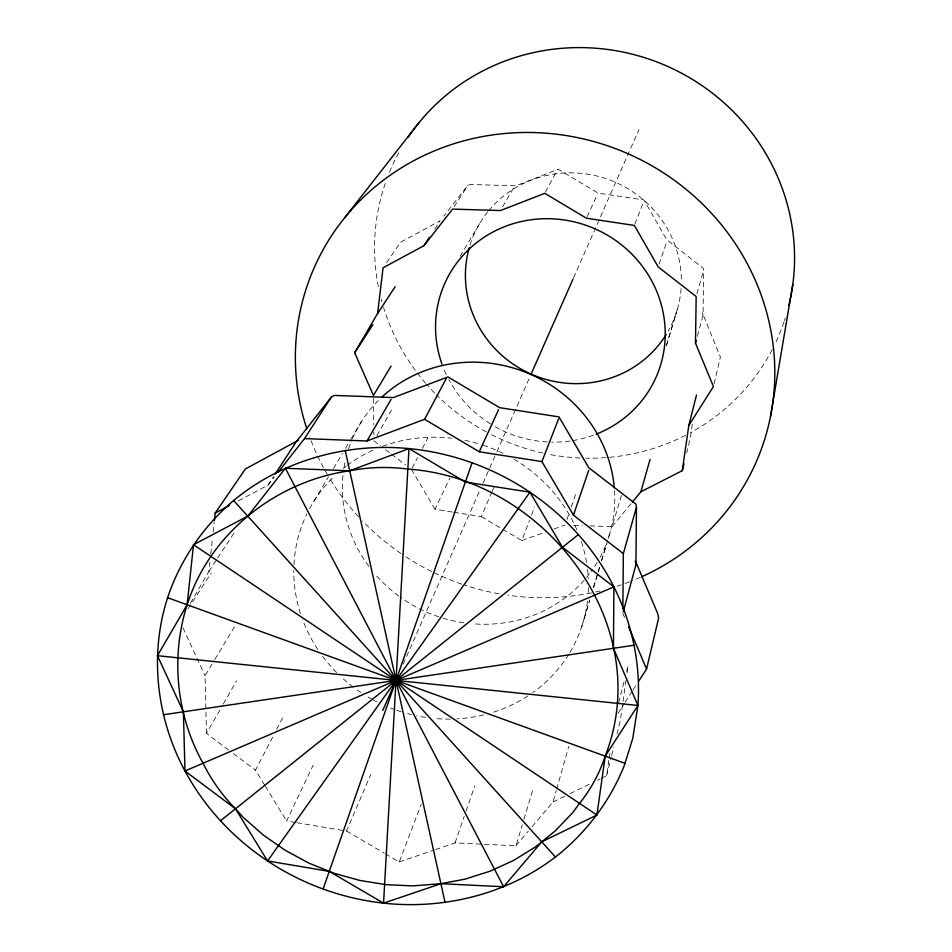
<?xml version="1.0" encoding="UTF-8"?>
<svg xmlns="http://www.w3.org/2000/svg" width="952" height="952" viewBox="0 0 952 952"><rect width="100%" height="100%" fill="white"/><g stroke="black" fill="none" stroke-linecap="round" stroke-linejoin="round"><path stroke-width="0.71" stroke-dasharray="4.76 3.57" d="M697.388 336.163L703.052 315.076L703.73 269.809L703.111 268.095L666.745 239.714L643.957 199.968L598.094 193.089L558.241 169.254L515.782 185.807L469.883 184.462L467.944 185.247L443.787 216.163M190.305 603.33L208.857 571.521L209.964 561.299M210.761 553.993L212.498 537.916M213.129 532.073L214.236 521.839M601.414 778.296L606.65 775.737L608.935 759.565M609.137 758.089L609.97 752.211M625.999 680.263L620.24 720.938L617.015 733.909M627.035 672.993L628.07 665.734L626.261 672.85M692.294 424.199L690.188 438.812L686.749 452.664M714.107 383.715L720.402 357.107L702.445 312.899L703.052 315.076M606.65 775.737L611.303 756.995M611.66 755.543L613.802 746.892M618.705 702.743L624.821 678.538M532.132 826.669L553.029 801.953L556.265 790.541M556.67 789.113L568.796 746.285M696.959 293.692L703.73 269.809M584.183 618.36L589.669 600.129M593.477 587.515L597.701 573.497M598.118 572.104L599.808 566.5M601.497 560.883L606.567 544.068M608.257 538.463L610.791 530.05M666.352 345.671L678.074 306.794M581.684 626.773L589.764 599.962M593.596 587.265L597.844 573.163M598.272 571.747L599.974 566.107M601.676 560.466L607.626 540.712M666.507 345.267L676.206 313.113M435.516 849.565L455.044 842.901L515.972 845.769L522.279 824.837M523.957 819.255L533.203 788.553M590.026 525.897L612.053 526.694L622.108 493.303M659.093 264.18L666.971 241.118M455.044 842.901L464.183 816.495M466.099 810.937L474.762 785.924M566.964 519.459L569.367 512.521M571.283 506.976L576.567 491.72M385.453 853.837L399.257 861.929L421.212 804.369M502.811 529.348L521.803 540.569L529.502 520.363M531.561 514.972L534.643 506.892M634.865 224.065L643.933 200.931M296.822 822.695L346.54 831.037L370.685 774.714M453.807 512.247L481.295 516.638L491.47 492.922M492.029 491.601L494.85 485.008M403.22 664.079L479.998 489.982M482.997 483.188L496.194 453.259M496.801 451.902L530.395 375.731M573.58 277.805L638.971 129.555M587.051 216.866L597.558 193.982M295.358 822.457L286.588 820.981L313.16 765.158M452.355 512.021L434.993 509.249L449.939 477.868M264.585 785.055L255.493 770.192L273.212 736.015M276.615 729.434L283.434 716.297M412.133 468.087L417.583 457.591M422.343 448.404L427.793 437.896M545.484 192.03L557.277 169.884M228.647 750.057L206.477 733.433L222.59 705.289M223.315 704.004L236.489 680.989M376.849 435.73L391.462 410.193M502.668 206.762L514.354 186.604M313.934 501.204L328.214 477.285M333.474 468.479L342.494 453.366M345.493 448.332L350.003 440.776M350.752 439.526L361.272 421.903M460.113 256.302L480.962 221.388M206.477 733.433L205.025 675.777L214.081 660.688M214.843 659.427L235.239 625.488M454.104 206.715L467.944 185.247M617.931 713.453L624.298 703.576M625.095 702.338L632.247 691.223M633.044 689.998L637.019 683.822M238.333 500.835L267.917 485.199L273.533 476.583M434.79 229.051L440.205 220.745L400.578 242.248L385.584 264.144M187.96 608.792L211.296 572.949M208.857 571.521L216.842 559.324M217.639 558.11L235.192 531.264M267.917 485.199L274.319 477.047M612.053 526.694L631.581 503.049M515.972 845.769L528.324 831.155M553.029 801.953L564.798 796.205M570.034 793.647L589.645 784.055M597.499 780.212L600.117 778.938M521.803 540.569L545.52 532.037M553.885 529.014L565.048 525.004M399.257 861.929L434.124 850.041M573.866 525.314L582.672 525.635M346.54 831.037L384.203 853.099M481.295 516.638L501.549 528.61M233.323 753.567L255.493 770.192M373.922 440.835L380.967 446.19M385.655 449.76L390.344 453.33M391.522 454.223L405.588 464.945M265.346 786.293L286.588 820.981M411.454 469.407L434.993 509.249M182.986 627.808L205.025 675.777M622.822 613.374L624.56 617.443M373.47 398.364L373.755 424.723M373.827 432.041L373.862 434.981M772.239 349.539A211.118 204.168 23.8 0 1 690.64 432.613M685.595 435.29A211.118 204.168 23.8 0 1 607.495 457.495M606.067 457.603A211.118 204.168 23.8 0 1 585.908 458.198M580.149 458.019A211.118 204.168 23.8 0 1 547.21 453.997M542.961 453.092A211.118 204.168 23.8 0 1 490.066 433.933M486.234 431.899A211.118 204.168 23.8 0 1 436.54 394.937M434.517 392.89A211.118 204.168 23.8 0 1 426.674 384.43M425.722 383.347A211.118 204.168 23.8 0 1 383.525 307.389M381.93 301.903A211.118 204.168 23.8 0 1 381.181 299.142M378.325 286.623A211.118 204.168 23.8 0 1 385.953 181.427M389.523 172.11A211.118 204.168 23.8 0 1 399.423 151.57M785.329 317.956A211.118 204.168 23.8 0 1 784.448 320.681M783.984 322.026A211.118 204.168 23.8 0 1 774.785 344.445M640.268 577.388A241.415 230.884 23.8 0 1 630.831 581.315M629.474 581.839A241.415 230.884 23.8 0 1 623.988 583.862M621.228 584.825A241.415 230.884 23.8 0 1 617.051 586.206M600.129 590.966A241.415 230.884 23.8 0 1 595.833 591.954M591.525 592.87A241.415 230.884 23.8 0 1 507.844 595.226M499.074 593.81A241.415 230.884 23.8 0 1 464.576 585.075M461.768 584.123A241.415 230.884 23.8 0 1 432.97 572.2M431.637 571.545A241.415 230.884 23.8 0 1 402.16 554.35M400.935 553.505A241.415 230.884 23.8 0 1 362.569 521.03M358.511 516.722A241.415 230.884 23.8 0 1 328.618 476.654M327.119 474.12A241.415 230.884 23.8 0 1 324.239 469.015M323.537 467.718A241.415 230.884 23.8 0 1 309.674 437.063M593.465 435.195A115.585 110.944 23.8 0 1 572.914 440.574M570.105 441.002A115.585 110.944 23.8 0 1 551.601 442.109M547.317 441.954A115.585 110.944 23.8 0 1 491.648 424.64M490.423 423.89A115.585 110.944 23.8 0 1 448.832 379.586M446.286 374.517A115.585 110.944 23.8 0 1 443.465 368.031M681.096 288.551A108.599 104.768 23.8 0 1 668.197 331.129M469.979 245.247A108.599 104.768 23.8 0 1 487.864 211.713M488.697 210.69A108.599 104.768 23.8 0 1 608.637 179.559A108.599 104.768 23.8 0 1 681.37 280.59M587.455 601.057A148.821 139.337 23.8 0 1 569.463 653.203M568.701 654.452A148.821 139.337 23.8 0 1 532.811 692.592M527.932 695.912A148.821 139.337 23.8 0 1 491.196 712.869M483.735 714.892A148.821 139.337 23.8 0 1 456.853 718.855M450.344 719.081A148.821 139.337 23.8 0 1 434.671 718.498M425.544 717.415A148.821 139.337 23.8 0 1 416.5 715.809M411.359 714.643A148.821 139.337 23.8 0 1 407.539 713.667M401.22 711.81A148.821 139.337 23.8 0 1 396.222 710.144M394.973 709.704A148.821 139.337 23.8 0 1 390.046 707.824M376.837 701.838A148.821 139.337 23.8 0 1 373.339 700.006M372.184 699.363A148.821 139.337 23.8 0 1 365.366 695.376M360.927 692.532A148.821 139.337 23.8 0 1 354.477 687.987M353.418 687.201A148.821 139.337 23.8 0 1 341.351 677.11M336.639 672.564A148.821 139.337 23.8 0 1 322.216 655.761M317.754 649.383A148.821 139.337 23.8 0 1 302.581 619.633M300.487 613.6A148.821 139.337 23.8 0 1 293.799 570.427M293.966 564.572A148.821 139.337 23.8 0 1 306.853 513.985M309.519 508.773A148.821 139.337 23.8 0 1 334.354 476.202M343.279 468.384A148.821 139.337 23.8 0 1 346.29 466.028M347.313 465.266A148.821 139.337 23.8 0 1 373.981 449.76M382.418 446.333A148.821 139.337 23.8 0 1 451.581 438.253M464.873 440.359A148.821 139.337 23.8 0 1 480.558 444.382M483.14 445.215A148.821 139.337 23.8 0 1 505.583 454.604M513.878 459.161A148.821 139.337 23.8 0 1 576.769 529.598M581.41 541.759A148.821 139.337 23.8 0 1 586.837 564.31M587.515 569.391A148.821 139.337 23.8 0 1 588.288 578.923M588.395 587.812A148.821 139.337 23.8 0 1 588.038 595.19M605.639 545.544A137.421 129.781 23.8 0 1 599.819 557.812M597.118 562.525A137.421 129.781 23.8 0 1 591.097 571.569M589.466 573.747A137.421 129.781 23.8 0 1 585.194 579.03M584.302 580.065A137.421 129.781 23.8 0 1 472.252 623.75M463.814 622.787A137.421 129.781 23.8 0 1 440.348 617.336M438.991 616.896A137.421 129.781 23.8 0 1 401.066 597.737M398.769 596.083A137.421 129.781 23.8 0 1 375.897 575.079M368.84 566.321A137.421 129.781 23.8 0 1 342.97 475.453M344.029 467.361A137.421 129.781 23.8 0 1 345.029 462.006M348.563 448.904A137.421 129.781 23.8 0 1 351.883 439.991M352.418 438.741A137.421 129.781 23.8 0 1 380.253 398.614M614.516 490.613A137.421 129.781 23.8 0 1 608.471 537.892"/><path stroke-width="1.43" d="M613.909 586.872L613.433 648.288L637.935 705.468L632.759 738.443L624.286 765.587C610.208 800.799 586.896 831.869 557.313 855.562L555.433 857.014C506.94 894.106 443.941 909.791 383.549 903.139L329.261 871.366L267.56 860.953L235.477 808.783A173.383 160.114 24.6 0 1 203.05 763.23C171.848 707.633 169.159 637.102 197.219 579.661C226.124 521.137 285.35 479.82 349.717 470.788A174.656 162.483 24.6 0 1 407.849 469.098C543.509 477.975 657.011 623.667 605.198 756.15A173.966 161.162 22.2 0 1 579.53 803.369L572.937 812.377L555.361 830.81L535.476 846.911L513.568 860.441L489.994 871.223L465.1 879.112L440.919 883.706L412.811 885.884L386.191 884.682L359.749 880.433L333.878 873.222L308.948 863.155L285.303 850.35L263.287 835.023L243.224 817.363L235.477 808.783L184.985 770.989C156.58 718.498 149.119 654.726 167.611 597.689L168.349 595.452C180.892 559.383 202.99 527.087 231.8 502.061L233.645 500.502C282.018 460.34 346.754 442.537 408.991 448.594L465.361 482.033L529.931 492.196L562.477 547.281L613.909 586.872C632.152 623.453 640.886 664.615 637.935 705.468L605.198 756.15L596.916 815.019L541.736 841.842L503.632 886.74L440.919 883.706L383.549 903.139A243.438 225.636 23.8 0 1 184.985 770.989L183.379 711.81L157.437 655.678L187.127 604.758L193.518 544.722L247.758 516.139L285.386 468.277L349.717 470.788L408.991 448.594A243.438 225.636 23.8 0 1 613.909 586.872L184.985 770.989M622.87 608.994L623.334 553.6L636.471 507.237L635.924 504.132L588.741 467.682L558.955 416.881L499.657 407.67L447.952 376.933L393.378 397.579L334.223 395.413L331.213 397.234L296.012 442.073L275.14 474.108M623.215 611.946L635.912 564.703L636.471 507.237M632.509 501.918L640.886 491.791L682.287 470.657L688.796 425.52L713.441 386.524L695.495 343.184L696.162 296.512L658.165 266.893L634.341 225.434L586.444 218.222L544.794 193.327L500.478 210.535L452.569 209.107L423.961 245.675L383.085 267.798L377.563 313.577L354.668 352.716L373.446 395.437L391.058 366.127M383.549 903.139L408.991 448.594M214.39 520.387L215.188 513.08L245.39 468.955L298.131 440.431M770.442 416.797L792.802 284.446M638.613 681.346L646.575 668.994L658.606 618.145L657.808 613.778L635.377 560.942L635.912 564.703M682.287 470.657L684.012 463.743M688.796 425.52L696.519 394.985M695.495 343.184L696.245 340.376M640.886 491.791L650.061 459.376M623.334 553.6L573.449 515.139L588.729 470.371M323.097 889.001L472.085 462.815M573.449 515.139L541.902 461.589L558.586 418.963M382.799 710.37L396.02 680.406M530.99 374.374L572.985 279.162M277.984 472.382L304.533 438.598L366.996 440.966L424.568 419.308L479.249 451.783L498.586 409.646M424.568 419.308L446.262 378.539M366.996 440.966L391.058 399.423M304.533 438.598L331.213 397.234M423.961 245.675L429.376 237.357M354.668 352.716L372.922 324.668M377.563 313.577L395.163 286.659M267.56 860.953L529.931 492.196M344.695 217.734L418.618 123.117M220.495 820.767L578.352 534.584M215.188 513.08L229.325 505.595M163.446 714.75L634.187 645.23M157.437 655.678L637.935 705.468M479.249 451.783L541.902 461.589M167.611 597.689L625.131 763.373M193.518 544.722L596.916 815.019M233.645 500.502L555.433 857.014M285.386 468.277L503.632 886.74M628.617 626.94L646.575 668.994M345.231 450.498L445.048 902.401M408.396 136.945A211.118 204.168 23.8 0 1 667.328 66.271A211.118 204.168 23.8 0 1 788.803 305.568M306.806 428.793A241.415 230.884 23.8 0 1 450.558 144.823A241.415 230.884 23.8 0 1 754.9 279.352A241.415 230.884 23.8 0 1 641.6 576.793M441.966 364.069A115.585 110.944 23.8 0 1 509.844 224.743A115.585 110.944 23.8 0 1 656.821 291.598A115.585 110.944 23.8 0 1 596.107 434.195M666.174 334.533A108.599 104.768 23.8 0 1 531.157 374.124A108.599 104.768 23.8 0 1 469.229 247.77M382.252 396.722A137.421 129.781 23.8 0 1 525.409 372.172A137.421 129.781 23.8 0 1 614.314 487.852"/></g></svg>
